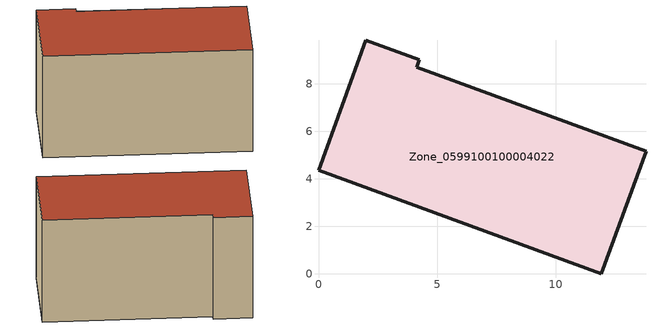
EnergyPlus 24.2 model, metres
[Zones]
Zone_0599100100004022
 floor ground (C_G): 0,4.37 2,9.84 4.25,9.01 4.14,8.7 13.81,5.16 11.92,0 z0
 wall outside (C_F): 11.92,0 13.81,5.16 4.14,8.7 4.25,9.01 2,9.84 0,4.37 11.92,0 z0:6.98
 roof outside (C_R): 2,9.84 0,4.37 11.92,0 13.81,5.16 4.14,8.7 4.25,9.01 z6.98
[BUILDING]
Pand.0599100100004022: North Axis=0; Terrain=City; Loads Convergence Tolerance Value=0.04; Temperature Convergence Tolerance Value=0.4; Solar Distribution=FullExterior; Maximum Number of Warmup Days=25; Minimum Number of Warmup Days=1
[Site:Location]
Rotterdam.The.Hague.AP_ZH_NLD Design_Conditions: Latitude=51.96; Longitude=4.45; Time Zone=1; Elevation=-4.5
[SITE:GROUNDTEMPERATURE:BUILDINGSURFACE]
18, 18, 18, 18, 18, 18, 18, 18, 18, 18, 18, 18
[MATERIAL] Thermal Absorptance=0.9; Solar Absorptance=0.7; Visible Absorptance=0.7
Name | Roughness | Thickness | Conductivity | Density | Specific Heat
G.TI.2006-2014 | MediumSmooth | 0.15 | 0.06 | 540 | 1210
F.TI.2006-2014 | Rough | 0.3 | 0.12 | 1920 | 840
R.TI.2006-2014 | MediumRough | 0.2 | 0.08 | 1500 | 1000
[CONSTRUCTION]
C_G: G.TI.2006-2014
C_F: F.TI.2006-2014
C_R: R.TI.2006-2014
[ZONE]
Zone_0599100100004022: Type=1; Multiplier=1; Ceiling Height=Autocalculate; Volume=Autocalculate; Floor Area=autocalculate; Part of Total Floor Area=Yes
[ZONEINFILTRATION:DESIGNFLOWRATE]
Infil_Zone_0599100100004022: Zone or ZoneList or Space or SpaceList=Zone_0599100100004022; Schedule=AlwaysOn; Design Flow Rate Calculation Method=Flow/Area; Flow Rate per Floor Area=0.0015; Constant Term Coefficient=1; Temperature Term Coefficient=0; Velocity Term Coefficient=0; Velocity Squared Term Coefficient=0
[HVACTEMPLATE:ZONE:IDEALLOADSAIRSYSTEM]
Zone_0599100100004022: Maximum Heating Supply Air Temperature=50; Minimum Cooling Supply Air Temperature=13; Maximum Heating Supply Air Humidity Ratio=0.0156; Minimum Cooling Supply Air Humidity Ratio=0.0077; Heating Limit=NoLimit; Cooling Limit=NoLimit; Dehumidification Control Type=ConstantSensibleHeatRatio; Cooling Sensible Heat Ratio=0.7; Dehumidification Setpoint=60; Humidification Control Type=None; Humidification Setpoint=30; Outdoor Air Method=None; Outdoor Air Flow Rate per Person=0.00944; Outdoor Air Flow Rate per Zone Floor Area=0; Outdoor Air Flow Rate per Zone=0; Demand Controlled Ventilation Type=None; Outdoor Air Economizer Type=NoEconomizer; Heat Recovery Type=None; Sensible Heat Recovery Effectiveness=0.7; Latent Heat Recovery Effectiveness=0.65
[ZONECONTROL:THERMOSTAT]
ThermostatControl_Zone_0599100100004022: Zone or ZoneList=Zone_0599100100004022; Control Type Schedule=DualSetpointControlType; Control 1=Thermostat_Zone_0599100100004022; Temperature Difference Between Cutout And Setpoint=0
[THERMOSTATSETPOINT:DUALSETPOINT]
Thermostat_Zone_0599100100004022: Heating Setpoint Temperature Schedule=HeatingSetpoint_Zone_0599100100004022; Cooling Setpoint Temperature Schedule=CoolingSetpoint_Zone_0599100100004022
[SCHEDULE:COMPACT]
HeatingSetpoint_Zone_0599100100004022: Through: 12/31, For: AllDays, Until: 24:00, 21
CoolingSetpoint_Zone_0599100100004022: Through: 12/31, For: AllDays, Until: 24:00, 24
DualSetpointControlType: Through: 12/31, For: AllDays, Until: 24:00, 4
AlwaysOn: Through: 12/31, For: AllDays, Until: 24:00, 1
